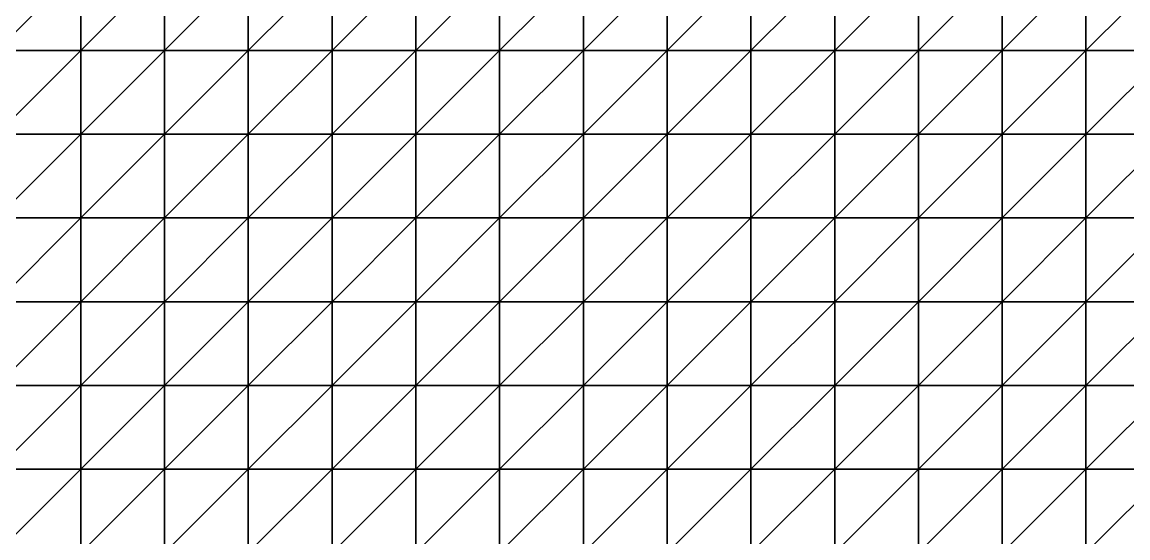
# Model space of a CAD drawing. Extents: x 292020 to 295740, y 4557680 to 4560040.
# Drawn here: x 294126 to 294390, y 4559023.6 to 4559146.8 of the extents above; entities that cross this region are included whole.
import ezdxf

# ---------------------------------------------------------------- set-up
doc = ezdxf.new("R2010")
doc.units = 0
doc.layers.add('RUN201_4_-_RUN201_NODOMAIN5_20X', color=7, linetype='CONTINUOUS')

msp = doc.modelspace()

# ---------------------------------------------------------------- linework, layer by layer
at = {"layer": 'RUN201_4_-_RUN201_NODOMAIN5_20X'}
for points in [[(294120, 4559160, 1820), (294120, 4559140, 1820), (294140, 4559160, 1820)], [(294140, 4559160, 1820), (294120, 4559140, 1820), (294140, 4559140, 1820)], [(294140, 4559160, 1920), (294120, 4559140, 1920), (294120, 4559160, 1920)], [(294140, 4559140, 1920), (294120, 4559140, 1920), (294140, 4559160, 1920)], [(294140, 4559160, 1820), (294140, 4559140, 1820), (294160, 4559160, 1820)], [(294160, 4559160, 1820), (294140, 4559140, 1820), (294160, 4559140, 1820)], [(294160, 4559160, 1920), (294140, 4559140, 1920), (294140, 4559160, 1920)], [(294160, 4559140, 1920), (294140, 4559140, 1920), (294160, 4559160, 1920)], [(294160, 4559160, 1820), (294160, 4559140, 1820), (294180, 4559160, 1820)], [(294180, 4559160, 1820), (294160, 4559140, 1820), (294180, 4559140, 1820)], [(294180, 4559160, 1920), (294160, 4559140, 1920), (294160, 4559160, 1920)], [(294180, 4559140, 1920), (294160, 4559140, 1920), (294180, 4559160, 1920)], [(294180, 4559160, 1820), (294180, 4559140, 1820), (294200, 4559160, 1820)], [(294200, 4559160, 1820), (294180, 4559140, 1820), (294200, 4559140, 1820)], [(294200, 4559160, 1920), (294180, 4559140, 1920), (294180, 4559160, 1920)], [(294200, 4559140, 1920), (294180, 4559140, 1920), (294200, 4559160, 1920)], [(294200, 4559160, 1820), (294200, 4559140, 1820), (294220, 4559160, 1820)], [(294220, 4559160, 1820), (294200, 4559140, 1820), (294220, 4559140, 1820)], [(294220, 4559160, 1920), (294200, 4559140, 1920), (294200, 4559160, 1920)], [(294220, 4559140, 1920), (294200, 4559140, 1920), (294220, 4559160, 1920)], [(294220, 4559160, 1820), (294220, 4559140, 1820), (294240, 4559160, 1820)], [(294240, 4559160, 1820), (294220, 4559140, 1820), (294240, 4559140, 1820)], [(294240, 4559160, 1920), (294220, 4559140, 1920), (294220, 4559160, 1920)], [(294240, 4559140, 1920), (294220, 4559140, 1920), (294240, 4559160, 1920)], [(294240, 4559160, 1820), (294240, 4559140, 1820), (294260, 4559160, 1820)], [(294260, 4559160, 1820), (294240, 4559140, 1820), (294260, 4559140, 1820)], [(294260, 4559160, 1920), (294240, 4559140, 1920), (294240, 4559160, 1920)], [(294260, 4559140, 1920), (294240, 4559140, 1920), (294260, 4559160, 1920)], [(294260, 4559160, 1820), (294260, 4559140, 1820), (294280, 4559160, 1820)], [(294280, 4559160, 1820), (294260, 4559140, 1820), (294280, 4559140, 1820)], [(294280, 4559160, 1920), (294260, 4559140, 1920), (294260, 4559160, 1920)], [(294280, 4559140, 1920), (294260, 4559140, 1920), (294280, 4559160, 1920)], [(294280, 4559160, 1820), (294280, 4559140, 1820), (294300, 4559160, 1820)], [(294300, 4559160, 1820), (294280, 4559140, 1820), (294300, 4559140, 1820)], [(294300, 4559160, 1920), (294280, 4559140, 1920), (294280, 4559160, 1920)], [(294300, 4559140, 1920), (294280, 4559140, 1920), (294300, 4559160, 1920)], [(294300, 4559160, 1820), (294300, 4559140, 1820), (294320, 4559160, 1820)], [(294320, 4559160, 1820), (294300, 4559140, 1820), (294320, 4559140, 1820)], [(294320, 4559160, 1920), (294300, 4559140, 1920), (294300, 4559160, 1920)], [(294320, 4559140, 1920), (294300, 4559140, 1920), (294320, 4559160, 1920)], [(294320, 4559160, 1820), (294320, 4559140, 1820), (294340, 4559160, 1820)], [(294340, 4559160, 1820), (294320, 4559140, 1820), (294340, 4559140, 1820)], [(294340, 4559160, 1920), (294320, 4559140, 1920), (294320, 4559160, 1920)], [(294340, 4559140, 1920), (294320, 4559140, 1920), (294340, 4559160, 1920)], [(294340, 4559140, 1820), (294340, 4559140, 1840), (294340, 4559160, 1820)], [(294340, 4559160, 1820), (294340, 4559140, 1840), (294340, 4559160, 1840)], [(294340, 4559160, 1840), (294340, 4559140, 1840), (294360, 4559160, 1840)], [(294360, 4559160, 1840), (294340, 4559140, 1840), (294360, 4559140, 1840)], [(294360, 4559160, 1920), (294340, 4559140, 1920), (294340, 4559160, 1920)], [(294360, 4559140, 1920), (294340, 4559140, 1920), (294360, 4559160, 1920)], [(294360, 4559160, 1840), (294360, 4559140, 1840), (294380, 4559160, 1840)], [(294380, 4559160, 1840), (294360, 4559140, 1840), (294380, 4559140, 1840)], [(294380, 4559160, 1920), (294360, 4559140, 1920), (294360, 4559160, 1920)], [(294380, 4559140, 1920), (294360, 4559140, 1920), (294380, 4559160, 1920)], [(294380, 4559160, 1840), (294380, 4559140, 1840), (294400, 4559160, 1840)], [(294400, 4559160, 1840), (294380, 4559140, 1840), (294400, 4559140, 1840)], [(294400, 4559160, 1920), (294380, 4559140, 1920), (294380, 4559160, 1920)], [(294400, 4559140, 1920), (294380, 4559140, 1920), (294400, 4559160, 1920)], [(294120, 4559140, 1820), (294120, 4559120, 1820), (294140, 4559140, 1820)], [(294140, 4559140, 1820), (294120, 4559120, 1820), (294140, 4559120, 1820)], [(294140, 4559140, 1920), (294120, 4559120, 1920), (294120, 4559140, 1920)], [(294140, 4559120, 1920), (294120, 4559120, 1920), (294140, 4559140, 1920)], [(294140, 4559140, 1820), (294140, 4559120, 1820), (294160, 4559140, 1820)], [(294160, 4559140, 1820), (294140, 4559120, 1820), (294160, 4559120, 1820)], [(294160, 4559140, 1920), (294140, 4559120, 1920), (294140, 4559140, 1920)], [(294160, 4559120, 1920), (294140, 4559120, 1920), (294160, 4559140, 1920)], [(294160, 4559140, 1820), (294160, 4559120, 1820), (294180, 4559140, 1820)], [(294180, 4559140, 1820), (294160, 4559120, 1820), (294180, 4559120, 1820)], [(294180, 4559140, 1920), (294160, 4559120, 1920), (294160, 4559140, 1920)], [(294180, 4559120, 1920), (294160, 4559120, 1920), (294180, 4559140, 1920)], [(294180, 4559140, 1820), (294180, 4559120, 1820), (294200, 4559140, 1820)], [(294200, 4559140, 1820), (294180, 4559120, 1820), (294200, 4559120, 1820)], [(294200, 4559140, 1920), (294180, 4559120, 1920), (294180, 4559140, 1920)], [(294200, 4559120, 1920), (294180, 4559120, 1920), (294200, 4559140, 1920)], [(294200, 4559140, 1820), (294200, 4559120, 1820), (294220, 4559140, 1820)], [(294220, 4559140, 1820), (294200, 4559120, 1820), (294220, 4559120, 1820)], [(294220, 4559140, 1920), (294200, 4559120, 1920), (294200, 4559140, 1920)], [(294220, 4559120, 1920), (294200, 4559120, 1920), (294220, 4559140, 1920)], [(294220, 4559140, 1820), (294220, 4559120, 1820), (294240, 4559140, 1820)], [(294240, 4559140, 1820), (294220, 4559120, 1820), (294240, 4559120, 1820)], [(294240, 4559140, 1920), (294220, 4559120, 1920), (294220, 4559140, 1920)], [(294240, 4559120, 1920), (294220, 4559120, 1920), (294240, 4559140, 1920)], [(294240, 4559140, 1820), (294240, 4559120, 1820), (294260, 4559140, 1820)], [(294260, 4559140, 1820), (294240, 4559120, 1820), (294260, 4559120, 1820)], [(294260, 4559140, 1920), (294240, 4559120, 1920), (294240, 4559140, 1920)], [(294260, 4559120, 1920), (294240, 4559120, 1920), (294260, 4559140, 1920)], [(294260, 4559140, 1820), (294260, 4559120, 1820), (294280, 4559140, 1820)], [(294280, 4559140, 1820), (294260, 4559120, 1820), (294280, 4559120, 1820)], [(294280, 4559140, 1920), (294260, 4559120, 1920), (294260, 4559140, 1920)], [(294280, 4559120, 1920), (294260, 4559120, 1920), (294280, 4559140, 1920)], [(294280, 4559140, 1820), (294280, 4559120, 1820), (294300, 4559140, 1820)], [(294300, 4559140, 1820), (294280, 4559120, 1820), (294300, 4559120, 1820)], [(294300, 4559140, 1920), (294280, 4559120, 1920), (294280, 4559140, 1920)], [(294300, 4559120, 1920), (294280, 4559120, 1920), (294300, 4559140, 1920)], [(294300, 4559120, 1820), (294300, 4559120, 1840), (294300, 4559140, 1820)], [(294300, 4559140, 1820), (294300, 4559120, 1840), (294300, 4559140, 1840)], [(294300, 4559140, 1820), (294300, 4559140, 1840), (294320, 4559140, 1820)], [(294320, 4559140, 1820), (294300, 4559140, 1840), (294320, 4559140, 1840)], [(294300, 4559140, 1840), (294300, 4559120, 1840), (294320, 4559140, 1840)], [(294320, 4559140, 1840), (294300, 4559120, 1840), (294320, 4559120, 1840)], [(294320, 4559140, 1920), (294300, 4559120, 1920), (294300, 4559140, 1920)], [(294320, 4559120, 1920), (294300, 4559120, 1920), (294320, 4559140, 1920)], [(294320, 4559140, 1820), (294320, 4559140, 1840), (294340, 4559140, 1820)], [(294340, 4559140, 1820), (294320, 4559140, 1840), (294340, 4559140, 1840)], [(294320, 4559140, 1840), (294320, 4559120, 1840), (294340, 4559140, 1840)], [(294340, 4559140, 1840), (294320, 4559120, 1840), (294340, 4559120, 1840)], [(294340, 4559140, 1920), (294320, 4559120, 1920), (294320, 4559140, 1920)], [(294340, 4559120, 1920), (294320, 4559120, 1920), (294340, 4559140, 1920)], [(294340, 4559140, 1840), (294340, 4559120, 1840), (294360, 4559140, 1840)], [(294360, 4559140, 1840), (294340, 4559120, 1840), (294360, 4559120, 1840)], [(294360, 4559140, 1920), (294340, 4559120, 1920), (294340, 4559140, 1920)], [(294360, 4559120, 1920), (294340, 4559120, 1920), (294360, 4559140, 1920)], [(294360, 4559140, 1840), (294360, 4559120, 1840), (294380, 4559140, 1840)], [(294380, 4559140, 1840), (294360, 4559120, 1840), (294380, 4559120, 1840)], [(294380, 4559140, 1920), (294360, 4559120, 1920), (294360, 4559140, 1920)], [(294380, 4559120, 1920), (294360, 4559120, 1920), (294380, 4559140, 1920)], [(294380, 4559140, 1840), (294380, 4559120, 1840), (294400, 4559140, 1840)], [(294400, 4559140, 1840), (294380, 4559120, 1840), (294400, 4559120, 1840)], [(294400, 4559140, 1920), (294380, 4559120, 1920), (294380, 4559140, 1920)], [(294400, 4559120, 1920), (294380, 4559120, 1920), (294400, 4559140, 1920)], [(294120, 4559120, 1800), (294120, 4559100, 1800), (294140, 4559120, 1800)], [(294140, 4559120, 1800), (294120, 4559100, 1800), (294140, 4559100, 1800)], [(294140, 4559120, 1800), (294120, 4559120, 1820), (294120, 4559120, 1800)], [(294140, 4559120, 1820), (294120, 4559120, 1820), (294140, 4559120, 1800)], [(294140, 4559120, 1920), (294120, 4559100, 1920), (294120, 4559120, 1920)], [(294140, 4559100, 1920), (294120, 4559100, 1920), (294140, 4559120, 1920)], [(294140, 4559120, 1800), (294140, 4559100, 1800), (294160, 4559120, 1800)], [(294160, 4559120, 1800), (294140, 4559100, 1800), (294160, 4559100, 1800)], [(294160, 4559120, 1800), (294140, 4559120, 1820), (294140, 4559120, 1800)], [(294160, 4559120, 1820), (294140, 4559120, 1820), (294160, 4559120, 1800)], [(294160, 4559120, 1920), (294140, 4559100, 1920), (294140, 4559120, 1920)], [(294160, 4559100, 1920), (294140, 4559100, 1920), (294160, 4559120, 1920)], [(294160, 4559100, 1800), (294160, 4559100, 1820), (294160, 4559120, 1800)], [(294160, 4559120, 1800), (294160, 4559100, 1820), (294160, 4559120, 1820)], [(294160, 4559120, 1820), (294160, 4559100, 1820), (294180, 4559120, 1820)], [(294180, 4559120, 1820), (294160, 4559100, 1820), (294180, 4559100, 1820)], [(294180, 4559120, 1920), (294160, 4559100, 1920), (294160, 4559120, 1920)], [(294180, 4559100, 1920), (294160, 4559100, 1920), (294180, 4559120, 1920)], [(294180, 4559120, 1820), (294180, 4559100, 1820), (294200, 4559120, 1820)], [(294200, 4559120, 1820), (294180, 4559100, 1820), (294200, 4559100, 1820)], [(294200, 4559120, 1920), (294180, 4559100, 1920), (294180, 4559120, 1920)], [(294200, 4559100, 1920), (294180, 4559100, 1920), (294200, 4559120, 1920)], [(294200, 4559120, 1820), (294200, 4559100, 1820), (294220, 4559120, 1820)], [(294220, 4559120, 1820), (294200, 4559100, 1820), (294220, 4559100, 1820)], [(294220, 4559120, 1920), (294200, 4559100, 1920), (294200, 4559120, 1920)], [(294220, 4559100, 1920), (294200, 4559100, 1920), (294220, 4559120, 1920)], [(294220, 4559120, 1820), (294220, 4559100, 1820), (294240, 4559120, 1820)], [(294240, 4559120, 1820), (294220, 4559100, 1820), (294240, 4559100, 1820)], [(294240, 4559120, 1920), (294220, 4559100, 1920), (294220, 4559120, 1920)], [(294240, 4559100, 1920), (294220, 4559100, 1920), (294240, 4559120, 1920)], [(294240, 4559120, 1820), (294240, 4559100, 1820), (294260, 4559120, 1820)], [(294260, 4559120, 1820), (294240, 4559100, 1820), (294260, 4559100, 1820)], [(294260, 4559120, 1920), (294240, 4559100, 1920), (294240, 4559120, 1920)], [(294260, 4559100, 1920), (294240, 4559100, 1920), (294260, 4559120, 1920)], [(294260, 4559120, 1820), (294260, 4559100, 1820), (294280, 4559120, 1820)], [(294280, 4559120, 1820), (294260, 4559100, 1820), (294280, 4559100, 1820)], [(294280, 4559120, 1920), (294260, 4559100, 1920), (294260, 4559120, 1920)], [(294280, 4559100, 1920), (294260, 4559100, 1920), (294280, 4559120, 1920)], [(294280, 4559120, 1820), (294280, 4559100, 1820), (294300, 4559120, 1820)], [(294300, 4559120, 1820), (294280, 4559100, 1820), (294300, 4559100, 1820)], [(294300, 4559120, 1920), (294280, 4559100, 1920), (294280, 4559120, 1920)], [(294300, 4559100, 1920), (294280, 4559100, 1920), (294300, 4559120, 1920)], [(294300, 4559100, 1820), (294300, 4559100, 1840), (294300, 4559120, 1820)], [(294300, 4559120, 1820), (294300, 4559100, 1840), (294300, 4559120, 1840)], [(294300, 4559120, 1840), (294300, 4559100, 1840), (294320, 4559120, 1840)], [(294320, 4559120, 1840), (294300, 4559100, 1840), (294320, 4559100, 1840)], [(294320, 4559120, 1920), (294300, 4559100, 1920), (294300, 4559120, 1920)], [(294320, 4559100, 1920), (294300, 4559100, 1920), (294320, 4559120, 1920)], [(294320, 4559120, 1840), (294320, 4559100, 1840), (294340, 4559120, 1840)], [(294340, 4559120, 1840), (294320, 4559100, 1840), (294340, 4559100, 1840)], [(294340, 4559120, 1920), (294320, 4559100, 1920), (294320, 4559120, 1920)], [(294340, 4559100, 1920), (294320, 4559100, 1920), (294340, 4559120, 1920)], [(294340, 4559120, 1840), (294340, 4559100, 1840), (294360, 4559120, 1840)], [(294360, 4559120, 1840), (294340, 4559100, 1840), (294360, 4559100, 1840)], [(294360, 4559120, 1920), (294340, 4559100, 1920), (294340, 4559120, 1920)], [(294360, 4559100, 1920), (294340, 4559100, 1920), (294360, 4559120, 1920)], [(294360, 4559120, 1840), (294360, 4559100, 1840), (294380, 4559120, 1840)], [(294380, 4559120, 1840), (294360, 4559100, 1840), (294380, 4559100, 1840)], [(294380, 4559120, 1920), (294360, 4559100, 1920), (294360, 4559120, 1920)], [(294380, 4559100, 1920), (294360, 4559100, 1920), (294380, 4559120, 1920)], [(294380, 4559120, 1840), (294380, 4559100, 1840), (294400, 4559120, 1840)], [(294400, 4559120, 1840), (294380, 4559100, 1840), (294400, 4559100, 1840)], [(294400, 4559120, 1920), (294380, 4559100, 1920), (294380, 4559120, 1920)], [(294400, 4559100, 1920), (294380, 4559100, 1920), (294400, 4559120, 1920)], [(294120, 4559100, 1800), (294120, 4559080, 1800), (294140, 4559100, 1800)], [(294140, 4559100, 1800), (294120, 4559080, 1800), (294140, 4559080, 1800)], [(294140, 4559100, 1920), (294120, 4559080, 1920), (294120, 4559100, 1920)], [(294140, 4559080, 1920), (294120, 4559080, 1920), (294140, 4559100, 1920)], [(294140, 4559100, 1800), (294140, 4559080, 1800), (294160, 4559100, 1800)], [(294160, 4559100, 1800), (294140, 4559080, 1800), (294160, 4559080, 1800)], [(294160, 4559100, 1920), (294140, 4559080, 1920), (294140, 4559100, 1920)], [(294160, 4559080, 1920), (294140, 4559080, 1920), (294160, 4559100, 1920)], [(294160, 4559100, 1800), (294160, 4559080, 1800), (294180, 4559100, 1800)], [(294180, 4559100, 1800), (294160, 4559080, 1800), (294180, 4559080, 1800)], [(294180, 4559100, 1800), (294160, 4559100, 1820), (294160, 4559100, 1800)], [(294180, 4559100, 1820), (294160, 4559100, 1820), (294180, 4559100, 1800)], [(294180, 4559100, 1920), (294160, 4559080, 1920), (294160, 4559100, 1920)], [(294180, 4559080, 1920), (294160, 4559080, 1920), (294180, 4559100, 1920)], [(294180, 4559100, 1800), (294180, 4559080, 1800), (294200, 4559100, 1800)], [(294200, 4559100, 1800), (294180, 4559080, 1800), (294200, 4559080, 1800)], [(294200, 4559100, 1800), (294180, 4559100, 1820), (294180, 4559100, 1800)], [(294200, 4559100, 1820), (294180, 4559100, 1820), (294200, 4559100, 1800)], [(294200, 4559100, 1920), (294180, 4559080, 1920), (294180, 4559100, 1920)], [(294200, 4559080, 1920), (294180, 4559080, 1920), (294200, 4559100, 1920)], [(294200, 4559100, 1800), (294200, 4559080, 1800), (294220, 4559100, 1800)], [(294220, 4559100, 1800), (294200, 4559080, 1800), (294220, 4559080, 1800)], [(294220, 4559100, 1800), (294200, 4559100, 1820), (294200, 4559100, 1800)], [(294220, 4559100, 1820), (294200, 4559100, 1820), (294220, 4559100, 1800)], [(294220, 4559100, 1920), (294200, 4559080, 1920), (294200, 4559100, 1920)], [(294220, 4559080, 1920), (294200, 4559080, 1920), (294220, 4559100, 1920)], [(294220, 4559080, 1800), (294220, 4559080, 1820), (294220, 4559100, 1800)], [(294220, 4559100, 1800), (294220, 4559080, 1820), (294220, 4559100, 1820)], [(294220, 4559100, 1820), (294220, 4559080, 1820), (294240, 4559100, 1820)], [(294240, 4559100, 1820), (294220, 4559080, 1820), (294240, 4559080, 1820)], [(294240, 4559100, 1920), (294220, 4559080, 1920), (294220, 4559100, 1920)], [(294240, 4559080, 1920), (294220, 4559080, 1920), (294240, 4559100, 1920)], [(294240, 4559100, 1820), (294240, 4559080, 1820), (294260, 4559100, 1820)], [(294260, 4559100, 1820), (294240, 4559080, 1820), (294260, 4559080, 1820)], [(294260, 4559100, 1920), (294240, 4559080, 1920), (294240, 4559100, 1920)], [(294260, 4559080, 1920), (294240, 4559080, 1920), (294260, 4559100, 1920)], [(294260, 4559100, 1820), (294260, 4559080, 1820), (294280, 4559100, 1820)], [(294280, 4559100, 1820), (294260, 4559080, 1820), (294280, 4559080, 1820)], [(294280, 4559100, 1920), (294260, 4559080, 1920), (294260, 4559100, 1920)], [(294280, 4559080, 1920), (294260, 4559080, 1920), (294280, 4559100, 1920)], [(294280, 4559100, 1820), (294280, 4559080, 1820), (294300, 4559100, 1820)], [(294300, 4559100, 1820), (294280, 4559080, 1820), (294300, 4559080, 1820)], [(294300, 4559100, 1920), (294280, 4559080, 1920), (294280, 4559100, 1920)], [(294300, 4559080, 1920), (294280, 4559080, 1920), (294300, 4559100, 1920)], [(294300, 4559100, 1820), (294300, 4559080, 1820), (294320, 4559100, 1820)], [(294320, 4559100, 1820), (294300, 4559080, 1820), (294320, 4559080, 1820)], [(294320, 4559100, 1820), (294300, 4559100, 1840), (294300, 4559100, 1820)], [(294320, 4559100, 1840), (294300, 4559100, 1840), (294320, 4559100, 1820)], [(294320, 4559100, 1920), (294300, 4559080, 1920), (294300, 4559100, 1920)], [(294320, 4559080, 1920), (294300, 4559080, 1920), (294320, 4559100, 1920)], [(294320, 4559100, 1820), (294320, 4559080, 1820), (294340, 4559100, 1820)], [(294340, 4559100, 1820), (294320, 4559080, 1820), (294340, 4559080, 1820)], [(294340, 4559100, 1820), (294320, 4559100, 1840), (294320, 4559100, 1820)], [(294340, 4559100, 1840), (294320, 4559100, 1840), (294340, 4559100, 1820)], [(294340, 4559100, 1920), (294320, 4559080, 1920), (294320, 4559100, 1920)], [(294340, 4559080, 1920), (294320, 4559080, 1920), (294340, 4559100, 1920)], [(294340, 4559080, 1820), (294340, 4559080, 1840), (294340, 4559100, 1820)], [(294340, 4559100, 1820), (294340, 4559080, 1840), (294340, 4559100, 1840)], [(294340, 4559100, 1840), (294340, 4559080, 1840), (294360, 4559100, 1840)], [(294360, 4559100, 1840), (294340, 4559080, 1840), (294360, 4559080, 1840)], [(294360, 4559100, 1920), (294340, 4559080, 1920), (294340, 4559100, 1920)], [(294360, 4559080, 1920), (294340, 4559080, 1920), (294360, 4559100, 1920)], [(294360, 4559100, 1840), (294360, 4559080, 1840), (294380, 4559100, 1840)], [(294380, 4559100, 1840), (294360, 4559080, 1840), (294380, 4559080, 1840)], [(294380, 4559100, 1920), (294360, 4559080, 1920), (294360, 4559100, 1920)], [(294380, 4559080, 1920), (294360, 4559080, 1920), (294380, 4559100, 1920)], [(294380, 4559100, 1840), (294380, 4559080, 1840), (294400, 4559100, 1840)], [(294400, 4559100, 1840), (294380, 4559080, 1840), (294400, 4559080, 1840)], [(294400, 4559100, 1940), (294380, 4559080, 1940), (294380, 4559100, 1940)], [(294400, 4559080, 1940), (294380, 4559080, 1940), (294400, 4559100, 1940)], [(294400, 4559100, 1920), (294380, 4559100, 1940), (294380, 4559100, 1920)], [(294400, 4559100, 1940), (294380, 4559100, 1940), (294400, 4559100, 1920)], [(294380, 4559100, 1920), (294380, 4559080, 1940), (294380, 4559080, 1920)], [(294380, 4559100, 1940), (294380, 4559080, 1940), (294380, 4559100, 1920)], [(294120, 4559080, 1800), (294120, 4559060, 1800), (294140, 4559080, 1800)], [(294140, 4559080, 1800), (294120, 4559060, 1800), (294140, 4559060, 1800)], [(294140, 4559080, 1920), (294120, 4559060, 1920), (294120, 4559080, 1920)], [(294140, 4559060, 1920), (294120, 4559060, 1920), (294140, 4559080, 1920)], [(294140, 4559080, 1800), (294140, 4559060, 1800), (294160, 4559080, 1800)], [(294160, 4559080, 1800), (294140, 4559060, 1800), (294160, 4559060, 1800)], [(294160, 4559080, 1920), (294140, 4559060, 1920), (294140, 4559080, 1920)], [(294160, 4559060, 1920), (294140, 4559060, 1920), (294160, 4559080, 1920)], [(294160, 4559080, 1800), (294160, 4559060, 1800), (294180, 4559080, 1800)], [(294180, 4559080, 1800), (294160, 4559060, 1800), (294180, 4559060, 1800)], [(294180, 4559080, 1920), (294160, 4559060, 1920), (294160, 4559080, 1920)], [(294180, 4559060, 1920), (294160, 4559060, 1920), (294180, 4559080, 1920)], [(294180, 4559080, 1800), (294180, 4559060, 1800), (294200, 4559080, 1800)], [(294200, 4559080, 1800), (294180, 4559060, 1800), (294200, 4559060, 1800)], [(294200, 4559080, 1920), (294180, 4559060, 1920), (294180, 4559080, 1920)], [(294200, 4559060, 1920), (294180, 4559060, 1920), (294200, 4559080, 1920)], [(294200, 4559080, 1800), (294200, 4559060, 1800), (294220, 4559080, 1800)], [(294220, 4559080, 1800), (294200, 4559060, 1800), (294220, 4559060, 1800)], [(294220, 4559080, 1920), (294200, 4559060, 1920), (294200, 4559080, 1920)], [(294220, 4559060, 1920), (294200, 4559060, 1920), (294220, 4559080, 1920)], [(294220, 4559060, 1800), (294220, 4559060, 1820), (294220, 4559080, 1800)], [(294220, 4559080, 1800), (294220, 4559060, 1820), (294220, 4559080, 1820)], [(294220, 4559080, 1820), (294220, 4559060, 1820), (294240, 4559080, 1820)], [(294240, 4559080, 1820), (294220, 4559060, 1820), (294240, 4559060, 1820)], [(294240, 4559080, 1920), (294220, 4559060, 1920), (294220, 4559080, 1920)], [(294240, 4559060, 1920), (294220, 4559060, 1920), (294240, 4559080, 1920)], [(294240, 4559080, 1820), (294240, 4559060, 1820), (294260, 4559080, 1820)], [(294260, 4559080, 1820), (294240, 4559060, 1820), (294260, 4559060, 1820)], [(294260, 4559080, 1920), (294240, 4559060, 1920), (294240, 4559080, 1920)], [(294260, 4559060, 1920), (294240, 4559060, 1920), (294260, 4559080, 1920)], [(294260, 4559080, 1820), (294260, 4559060, 1820), (294280, 4559080, 1820)], [(294280, 4559080, 1820), (294260, 4559060, 1820), (294280, 4559060, 1820)], [(294280, 4559080, 1920), (294260, 4559060, 1920), (294260, 4559080, 1920)], [(294280, 4559060, 1920), (294260, 4559060, 1920), (294280, 4559080, 1920)], [(294280, 4559080, 1820), (294280, 4559060, 1820), (294300, 4559080, 1820)], [(294300, 4559080, 1820), (294280, 4559060, 1820), (294300, 4559060, 1820)], [(294300, 4559080, 1920), (294280, 4559060, 1920), (294280, 4559080, 1920)], [(294300, 4559060, 1920), (294280, 4559060, 1920), (294300, 4559080, 1920)], [(294300, 4559080, 1820), (294300, 4559060, 1820), (294320, 4559080, 1820)], [(294320, 4559080, 1820), (294300, 4559060, 1820), (294320, 4559060, 1820)], [(294320, 4559080, 1920), (294300, 4559060, 1920), (294300, 4559080, 1920)], [(294320, 4559060, 1920), (294300, 4559060, 1920), (294320, 4559080, 1920)], [(294320, 4559080, 1820), (294320, 4559060, 1820), (294340, 4559080, 1820)], [(294340, 4559080, 1820), (294320, 4559060, 1820), (294340, 4559060, 1820)], [(294340, 4559080, 1920), (294320, 4559060, 1920), (294320, 4559080, 1920)], [(294340, 4559060, 1920), (294320, 4559060, 1920), (294340, 4559080, 1920)], [(294340, 4559080, 1820), (294340, 4559060, 1820), (294360, 4559080, 1820)], [(294360, 4559080, 1820), (294340, 4559060, 1820), (294360, 4559060, 1820)], [(294360, 4559080, 1820), (294340, 4559080, 1840), (294340, 4559080, 1820)], [(294360, 4559080, 1840), (294340, 4559080, 1840), (294360, 4559080, 1820)], [(294360, 4559080, 1920), (294340, 4559060, 1920), (294340, 4559080, 1920)], [(294360, 4559060, 1920), (294340, 4559060, 1920), (294360, 4559080, 1920)], [(294360, 4559080, 1820), (294360, 4559060, 1820), (294380, 4559080, 1820)], [(294380, 4559080, 1820), (294360, 4559060, 1820), (294380, 4559060, 1820)], [(294380, 4559080, 1820), (294360, 4559080, 1840), (294360, 4559080, 1820)], [(294380, 4559080, 1840), (294360, 4559080, 1840), (294380, 4559080, 1820)], [(294380, 4559080, 1920), (294360, 4559060, 1920), (294360, 4559080, 1920)], [(294380, 4559060, 1920), (294360, 4559060, 1920), (294380, 4559080, 1920)], [(294380, 4559080, 1820), (294380, 4559060, 1820), (294400, 4559080, 1820)], [(294400, 4559080, 1820), (294380, 4559060, 1820), (294400, 4559060, 1820)], [(294400, 4559080, 1820), (294380, 4559080, 1840), (294380, 4559080, 1820)], [(294400, 4559080, 1840), (294380, 4559080, 1840), (294400, 4559080, 1820)], [(294400, 4559080, 1940), (294380, 4559060, 1940), (294380, 4559080, 1940)], [(294400, 4559060, 1940), (294380, 4559060, 1940), (294400, 4559080, 1940)], [(294380, 4559080, 1920), (294380, 4559060, 1940), (294380, 4559060, 1920)], [(294380, 4559080, 1940), (294380, 4559060, 1940), (294380, 4559080, 1920)], [(294120, 4559060, 1800), (294120, 4559040, 1800), (294140, 4559060, 1800)], [(294140, 4559060, 1800), (294120, 4559040, 1800), (294140, 4559040, 1800)], [(294140, 4559060, 1920), (294120, 4559040, 1920), (294120, 4559060, 1920)], [(294140, 4559040, 1920), (294120, 4559040, 1920), (294140, 4559060, 1920)], [(294140, 4559060, 1800), (294140, 4559040, 1800), (294160, 4559060, 1800)], [(294160, 4559060, 1800), (294140, 4559040, 1800), (294160, 4559040, 1800)], [(294160, 4559060, 1920), (294140, 4559040, 1920), (294140, 4559060, 1920)], [(294160, 4559040, 1920), (294140, 4559040, 1920), (294160, 4559060, 1920)], [(294160, 4559060, 1780), (294160, 4559040, 1780), (294180, 4559060, 1780)], [(294180, 4559060, 1780), (294160, 4559040, 1780), (294180, 4559040, 1780)], [(294180, 4559060, 1780), (294160, 4559060, 1800), (294160, 4559060, 1780)], [(294180, 4559060, 1800), (294160, 4559060, 1800), (294180, 4559060, 1780)], [(294160, 4559060, 1780), (294160, 4559040, 1800), (294160, 4559040, 1780)], [(294160, 4559060, 1800), (294160, 4559040, 1800), (294160, 4559060, 1780)], [(294180, 4559060, 1920), (294160, 4559040, 1920), (294160, 4559060, 1920)], [(294180, 4559040, 1920), (294160, 4559040, 1920), (294180, 4559060, 1920)], [(294180, 4559060, 1780), (294180, 4559040, 1780), (294200, 4559060, 1780)], [(294200, 4559060, 1780), (294180, 4559040, 1780), (294200, 4559040, 1780)], [(294200, 4559060, 1780), (294180, 4559060, 1800), (294180, 4559060, 1780)], [(294200, 4559060, 1800), (294180, 4559060, 1800), (294200, 4559060, 1780)], [(294200, 4559060, 1920), (294180, 4559040, 1920), (294180, 4559060, 1920)], [(294200, 4559040, 1920), (294180, 4559040, 1920), (294200, 4559060, 1920)], [(294200, 4559060, 1780), (294200, 4559040, 1780), (294220, 4559060, 1780)], [(294220, 4559060, 1780), (294200, 4559040, 1780), (294220, 4559040, 1780)], [(294220, 4559060, 1780), (294200, 4559060, 1800), (294200, 4559060, 1780)], [(294220, 4559060, 1800), (294200, 4559060, 1800), (294220, 4559060, 1780)], [(294220, 4559060, 1920), (294200, 4559040, 1920), (294200, 4559060, 1920)], [(294220, 4559040, 1920), (294200, 4559040, 1920), (294220, 4559060, 1920)], [(294220, 4559040, 1780), (294220, 4559040, 1800), (294220, 4559060, 1780)], [(294220, 4559060, 1780), (294220, 4559040, 1800), (294220, 4559060, 1800)], [(294220, 4559060, 1800), (294220, 4559040, 1800), (294240, 4559060, 1800)], [(294240, 4559060, 1800), (294220, 4559040, 1800), (294240, 4559040, 1800)], [(294240, 4559060, 1800), (294220, 4559060, 1820), (294220, 4559060, 1800)], [(294240, 4559060, 1820), (294220, 4559060, 1820), (294240, 4559060, 1800)], [(294240, 4559060, 1920), (294220, 4559040, 1920), (294220, 4559060, 1920)], [(294240, 4559040, 1920), (294220, 4559040, 1920), (294240, 4559060, 1920)], [(294240, 4559060, 1800), (294240, 4559040, 1800), (294260, 4559060, 1800)], [(294260, 4559060, 1800), (294240, 4559040, 1800), (294260, 4559040, 1800)], [(294260, 4559060, 1800), (294240, 4559060, 1820), (294240, 4559060, 1800)], [(294260, 4559060, 1820), (294240, 4559060, 1820), (294260, 4559060, 1800)], [(294260, 4559060, 1920), (294240, 4559040, 1920), (294240, 4559060, 1920)], [(294260, 4559040, 1920), (294240, 4559040, 1920), (294260, 4559060, 1920)], [(294260, 4559060, 1800), (294260, 4559040, 1800), (294280, 4559060, 1800)], [(294280, 4559060, 1800), (294260, 4559040, 1800), (294280, 4559040, 1800)], [(294280, 4559060, 1800), (294260, 4559060, 1820), (294260, 4559060, 1800)], [(294280, 4559060, 1820), (294260, 4559060, 1820), (294280, 4559060, 1800)], [(294280, 4559060, 1920), (294260, 4559040, 1920), (294260, 4559060, 1920)], [(294280, 4559040, 1920), (294260, 4559040, 1920), (294280, 4559060, 1920)], [(294280, 4559060, 1800), (294280, 4559040, 1800), (294300, 4559060, 1800)], [(294300, 4559060, 1800), (294280, 4559040, 1800), (294300, 4559040, 1800)], [(294300, 4559060, 1800), (294280, 4559060, 1820), (294280, 4559060, 1800)], [(294300, 4559060, 1820), (294280, 4559060, 1820), (294300, 4559060, 1800)], [(294300, 4559060, 1920), (294280, 4559040, 1920), (294280, 4559060, 1920)], [(294300, 4559040, 1920), (294280, 4559040, 1920), (294300, 4559060, 1920)], [(294300, 4559060, 1800), (294300, 4559040, 1800), (294320, 4559060, 1800)], [(294320, 4559060, 1800), (294300, 4559040, 1800), (294320, 4559040, 1800)], [(294320, 4559060, 1800), (294300, 4559060, 1820), (294300, 4559060, 1800)], [(294320, 4559060, 1820), (294300, 4559060, 1820), (294320, 4559060, 1800)], [(294320, 4559060, 1920), (294300, 4559040, 1920), (294300, 4559060, 1920)], [(294320, 4559040, 1920), (294300, 4559040, 1920), (294320, 4559060, 1920)], [(294320, 4559060, 1800), (294320, 4559040, 1800), (294340, 4559060, 1800)], [(294340, 4559060, 1800), (294320, 4559040, 1800), (294340, 4559040, 1800)], [(294340, 4559060, 1800), (294320, 4559060, 1820), (294320, 4559060, 1800)], [(294340, 4559060, 1820), (294320, 4559060, 1820), (294340, 4559060, 1800)], [(294340, 4559060, 1920), (294320, 4559040, 1920), (294320, 4559060, 1920)], [(294340, 4559040, 1920), (294320, 4559040, 1920), (294340, 4559060, 1920)], [(294340, 4559060, 1800), (294340, 4559040, 1800), (294360, 4559060, 1800)], [(294360, 4559060, 1800), (294340, 4559040, 1800), (294360, 4559040, 1800)], [(294360, 4559060, 1800), (294340, 4559060, 1820), (294340, 4559060, 1800)], [(294360, 4559060, 1820), (294340, 4559060, 1820), (294360, 4559060, 1800)], [(294360, 4559060, 1920), (294340, 4559040, 1920), (294340, 4559060, 1920)], [(294360, 4559040, 1920), (294340, 4559040, 1920), (294360, 4559060, 1920)], [(294360, 4559060, 1800), (294360, 4559040, 1800), (294380, 4559060, 1800)], [(294380, 4559060, 1800), (294360, 4559040, 1800), (294380, 4559040, 1800)], [(294380, 4559060, 1800), (294360, 4559060, 1820), (294360, 4559060, 1800)], [(294380, 4559060, 1820), (294360, 4559060, 1820), (294380, 4559060, 1800)], [(294380, 4559060, 1920), (294360, 4559040, 1920), (294360, 4559060, 1920)], [(294380, 4559040, 1920), (294360, 4559040, 1920), (294380, 4559060, 1920)], [(294380, 4559060, 1800), (294380, 4559040, 1800), (294400, 4559060, 1800)], [(294400, 4559060, 1800), (294380, 4559040, 1800), (294400, 4559040, 1800)], [(294400, 4559060, 1800), (294380, 4559060, 1820), (294380, 4559060, 1800)], [(294400, 4559060, 1820), (294380, 4559060, 1820), (294400, 4559060, 1800)], [(294400, 4559060, 1940), (294380, 4559040, 1940), (294380, 4559060, 1940)], [(294400, 4559040, 1940), (294380, 4559040, 1940), (294400, 4559060, 1940)], [(294380, 4559060, 1920), (294380, 4559040, 1940), (294380, 4559040, 1920)], [(294380, 4559060, 1940), (294380, 4559040, 1940), (294380, 4559060, 1920)], [(294120, 4559040, 1800), (294120, 4559020, 1800), (294140, 4559040, 1800)], [(294140, 4559040, 1800), (294120, 4559020, 1800), (294140, 4559020, 1800)], [(294140, 4559040, 1920), (294120, 4559020, 1920), (294120, 4559040, 1920)], [(294140, 4559020, 1920), (294120, 4559020, 1920), (294140, 4559040, 1920)], [(294140, 4559040, 1800), (294140, 4559020, 1800), (294160, 4559040, 1800)], [(294160, 4559040, 1800), (294140, 4559020, 1800), (294160, 4559020, 1800)], [(294160, 4559040, 1920), (294140, 4559020, 1920), (294140, 4559040, 1920)], [(294160, 4559020, 1920), (294140, 4559020, 1920), (294160, 4559040, 1920)], [(294160, 4559040, 1780), (294160, 4559040, 1800), (294180, 4559040, 1780)], [(294180, 4559040, 1780), (294160, 4559040, 1800), (294180, 4559040, 1800)], [(294160, 4559040, 1800), (294160, 4559020, 1800), (294180, 4559040, 1800)], [(294180, 4559040, 1800), (294160, 4559020, 1800), (294180, 4559020, 1800)], [(294180, 4559040, 1920), (294160, 4559020, 1920), (294160, 4559040, 1920)], [(294180, 4559020, 1920), (294160, 4559020, 1920), (294180, 4559040, 1920)], [(294180, 4559040, 1780), (294180, 4559040, 1800), (294200, 4559040, 1780)], [(294200, 4559040, 1780), (294180, 4559040, 1800), (294200, 4559040, 1800)], [(294180, 4559040, 1800), (294180, 4559020, 1800), (294200, 4559040, 1800)], [(294200, 4559040, 1800), (294180, 4559020, 1800), (294200, 4559020, 1800)], [(294200, 4559040, 1920), (294180, 4559020, 1920), (294180, 4559040, 1920)], [(294200, 4559020, 1920), (294180, 4559020, 1920), (294200, 4559040, 1920)], [(294200, 4559040, 1780), (294200, 4559020, 1780), (294220, 4559040, 1780)], [(294220, 4559040, 1780), (294200, 4559020, 1780), (294220, 4559020, 1780)], [(294200, 4559040, 1780), (294200, 4559020, 1800), (294200, 4559020, 1780)], [(294200, 4559040, 1800), (294200, 4559020, 1800), (294200, 4559040, 1780)], [(294220, 4559040, 1920), (294200, 4559020, 1920), (294200, 4559040, 1920)], [(294220, 4559020, 1920), (294200, 4559020, 1920), (294220, 4559040, 1920)], [(294220, 4559040, 1780), (294220, 4559020, 1780), (294240, 4559040, 1780)], [(294240, 4559040, 1780), (294220, 4559020, 1780), (294240, 4559020, 1780)], [(294240, 4559040, 1780), (294220, 4559040, 1800), (294220, 4559040, 1780)], [(294240, 4559040, 1800), (294220, 4559040, 1800), (294240, 4559040, 1780)], [(294240, 4559040, 1920), (294220, 4559020, 1920), (294220, 4559040, 1920)], [(294240, 4559020, 1920), (294220, 4559020, 1920), (294240, 4559040, 1920)], [(294240, 4559040, 1780), (294240, 4559020, 1780), (294260, 4559040, 1780)], [(294260, 4559040, 1780), (294240, 4559020, 1780), (294260, 4559020, 1780)], [(294260, 4559040, 1780), (294240, 4559040, 1800), (294240, 4559040, 1780)], [(294260, 4559040, 1800), (294240, 4559040, 1800), (294260, 4559040, 1780)], [(294260, 4559040, 1920), (294240, 4559020, 1920), (294240, 4559040, 1920)], [(294260, 4559020, 1920), (294240, 4559020, 1920), (294260, 4559040, 1920)], [(294260, 4559040, 1780), (294260, 4559020, 1780), (294280, 4559040, 1780)], [(294280, 4559040, 1780), (294260, 4559020, 1780), (294280, 4559020, 1780)], [(294280, 4559040, 1780), (294260, 4559040, 1800), (294260, 4559040, 1780)], [(294280, 4559040, 1800), (294260, 4559040, 1800), (294280, 4559040, 1780)], [(294280, 4559040, 1920), (294260, 4559020, 1920), (294260, 4559040, 1920)], [(294280, 4559020, 1920), (294260, 4559020, 1920), (294280, 4559040, 1920)], [(294280, 4559040, 1780), (294280, 4559020, 1780), (294300, 4559040, 1780)], [(294300, 4559040, 1780), (294280, 4559020, 1780), (294300, 4559020, 1780)], [(294300, 4559040, 1780), (294280, 4559040, 1800), (294280, 4559040, 1780)], [(294300, 4559040, 1800), (294280, 4559040, 1800), (294300, 4559040, 1780)], [(294300, 4559040, 1920), (294280, 4559020, 1920), (294280, 4559040, 1920)], [(294300, 4559020, 1920), (294280, 4559020, 1920), (294300, 4559040, 1920)], [(294300, 4559040, 1780), (294300, 4559020, 1780), (294320, 4559040, 1780)], [(294320, 4559040, 1780), (294300, 4559020, 1780), (294320, 4559020, 1780)], [(294320, 4559040, 1780), (294300, 4559040, 1800), (294300, 4559040, 1780)], [(294320, 4559040, 1800), (294300, 4559040, 1800), (294320, 4559040, 1780)], [(294320, 4559040, 1920), (294300, 4559020, 1920), (294300, 4559040, 1920)], [(294320, 4559020, 1920), (294300, 4559020, 1920), (294320, 4559040, 1920)], [(294320, 4559040, 1780), (294320, 4559020, 1780), (294340, 4559040, 1780)], [(294340, 4559040, 1780), (294320, 4559020, 1780), (294340, 4559020, 1780)], [(294340, 4559040, 1780), (294320, 4559040, 1800), (294320, 4559040, 1780)], [(294340, 4559040, 1800), (294320, 4559040, 1800), (294340, 4559040, 1780)], [(294340, 4559040, 1920), (294320, 4559020, 1920), (294320, 4559040, 1920)], [(294340, 4559020, 1920), (294320, 4559020, 1920), (294340, 4559040, 1920)], [(294340, 4559040, 1780), (294340, 4559020, 1780), (294360, 4559040, 1780)], [(294360, 4559040, 1780), (294340, 4559020, 1780), (294360, 4559020, 1780)], [(294360, 4559040, 1780), (294340, 4559040, 1800), (294340, 4559040, 1780)], [(294360, 4559040, 1800), (294340, 4559040, 1800), (294360, 4559040, 1780)], [(294360, 4559040, 1940), (294340, 4559020, 1940), (294340, 4559040, 1940)], [(294360, 4559020, 1940), (294340, 4559020, 1940), (294360, 4559040, 1940)], [(294360, 4559040, 1920), (294340, 4559040, 1940), (294340, 4559040, 1920)], [(294360, 4559040, 1940), (294340, 4559040, 1940), (294360, 4559040, 1920)], [(294340, 4559040, 1920), (294340, 4559020, 1940), (294340, 4559020, 1920)], [(294340, 4559040, 1940), (294340, 4559020, 1940), (294340, 4559040, 1920)], [(294360, 4559040, 1780), (294360, 4559020, 1780), (294380, 4559040, 1780)], [(294380, 4559040, 1780), (294360, 4559020, 1780), (294380, 4559020, 1780)], [(294380, 4559040, 1780), (294360, 4559040, 1800), (294360, 4559040, 1780)], [(294380, 4559040, 1800), (294360, 4559040, 1800), (294380, 4559040, 1780)], [(294380, 4559040, 1940), (294360, 4559020, 1940), (294360, 4559040, 1940)], [(294380, 4559020, 1940), (294360, 4559020, 1940), (294380, 4559040, 1940)], [(294380, 4559040, 1920), (294360, 4559040, 1940), (294360, 4559040, 1920)], [(294380, 4559040, 1940), (294360, 4559040, 1940), (294380, 4559040, 1920)], [(294380, 4559040, 1780), (294380, 4559020, 1780), (294400, 4559040, 1780)], [(294400, 4559040, 1780), (294380, 4559020, 1780), (294400, 4559020, 1780)], [(294400, 4559040, 1780), (294380, 4559040, 1800), (294380, 4559040, 1780)], [(294400, 4559040, 1800), (294380, 4559040, 1800), (294400, 4559040, 1780)], [(294400, 4559040, 1940), (294380, 4559020, 1940), (294380, 4559040, 1940)], [(294400, 4559020, 1940), (294380, 4559020, 1940), (294400, 4559040, 1940)]]:
    msp.add_3dface(points, dxfattribs=at)

doc.saveas('drawing.dxf')
